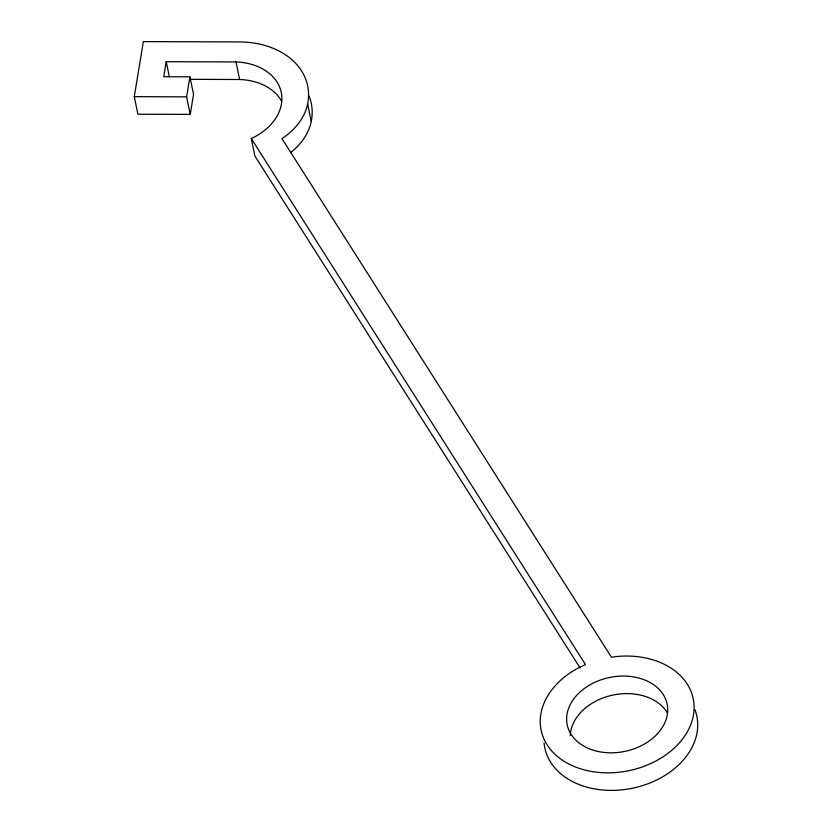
<?xml version="1.0" encoding="UTF-8"?>
<svg xmlns="http://www.w3.org/2000/svg" width="832" height="832" viewBox="0 0 832 832"><rect width="100%" height="100%" fill="white"/><g stroke="black" fill="none" stroke-linecap="round" stroke-linejoin="round"><path stroke-width="1.25" d="M580.081 667.898L254.894 156.062L251.264 138.518L255.778 136.292A55.515 41.059 -11.7 0 0 280.873 90.761A55.515 41.059 -11.7 0 0 236.007 61.953L166.223 61.714L163.748 76.731L189.914 76.825L193.544 94.37L190.247 114.4L137.904 114.213L134.274 96.668L143.354 41.6L239.304 41.933A79.903 59.103 -11.7 0 1 307.632 103.948L311.262 121.493A66.966 49.525 -11.7 0 1 290.524 152.63M190.247 114.4L186.607 96.845L189.914 76.825M190.528 79.331L239.637 79.498A55.515 41.059 -11.7 0 1 281.507 100.994M134.274 96.668L186.607 96.845M251.264 138.518L585.499 664.602L578.344 667.95A77.657 57.439 -11.7 0 0 568.027 763.568A77.657 57.439 -11.7 0 0 689.593 727.345A77.657 57.439 -11.7 0 0 616.751 656.51L611.478 657.27L281.965 138.622A66.966 49.525 -11.7 0 0 307.632 103.948M236.007 61.953L239.637 79.498M166.223 61.714L169.333 76.752M570.263 735.582A51.033 37.742 -11.7 0 1 611.478 695.396A51.033 37.742 -11.7 0 1 667.399 712.951M695.001 709.883A77.657 57.439 -11.7 0 1 633.734 787.966A77.657 57.439 -11.7 0 1 544.066 743.132M309.109 96.117A79.903 59.103 -11.7 0 1 311.262 121.493M598.073 751.473A51.033 37.742 -11.7 0 0 667.254 704.683A51.033 37.742 -11.7 0 0 586.175 687.19A51.033 37.742 -11.7 0 0 598.073 751.473"/></g></svg>
